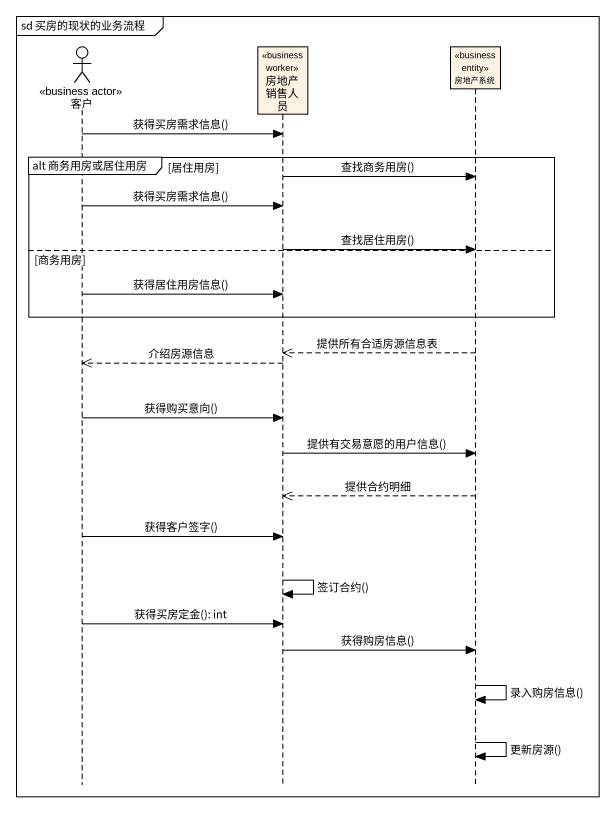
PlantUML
@startuml
mainframe sd 买房的现状的业务流程
hide footbox
actor 客户 <<business actor>>
participant 房地产销售人员 <<business worker>>
participant 房地产系统 <<business entity>>

客户 -> 房地产销售人员 : 获得买房需求信息()
group alt 商务用房或居住用房 [居住用房]
  房地产销售人员 -> 房地产系统 : 查找商务用房()
  客户 -> 房地产销售人员 : 获得买房需求信息()
  房地产销售人员 -> 房地产系统 : 查找居住用房()
else 商务用房
  客户 -> 房地产销售人员 : 获得居住用房信息()
end
房地产系统 -->> 房地产销售人员 : 提供所有合适房源信息表
房地产销售人员 -->> 客户 : 介绍房源信息
客户 -> 房地产销售人员 : 获得购买意向()
房地产销售人员 -> 房地产系统 : 提供有交易意愿的用户信息()
房地产系统 -->> 房地产销售人员 : 提供合约明细
客户 -> 房地产销售人员 : 获得客户签字()
房地产销售人员 -> 房地产销售人员 : 签订合约()
客户 -> 房地产销售人员 : 获得买房定金(): int
房地产销售人员 -> 房地产系统 : 获得购房信息()
房地产系统 -> 房地产系统 : 录入购房信息()
房地产系统 -> 房地产系统 : 更新房源()
@enduml
